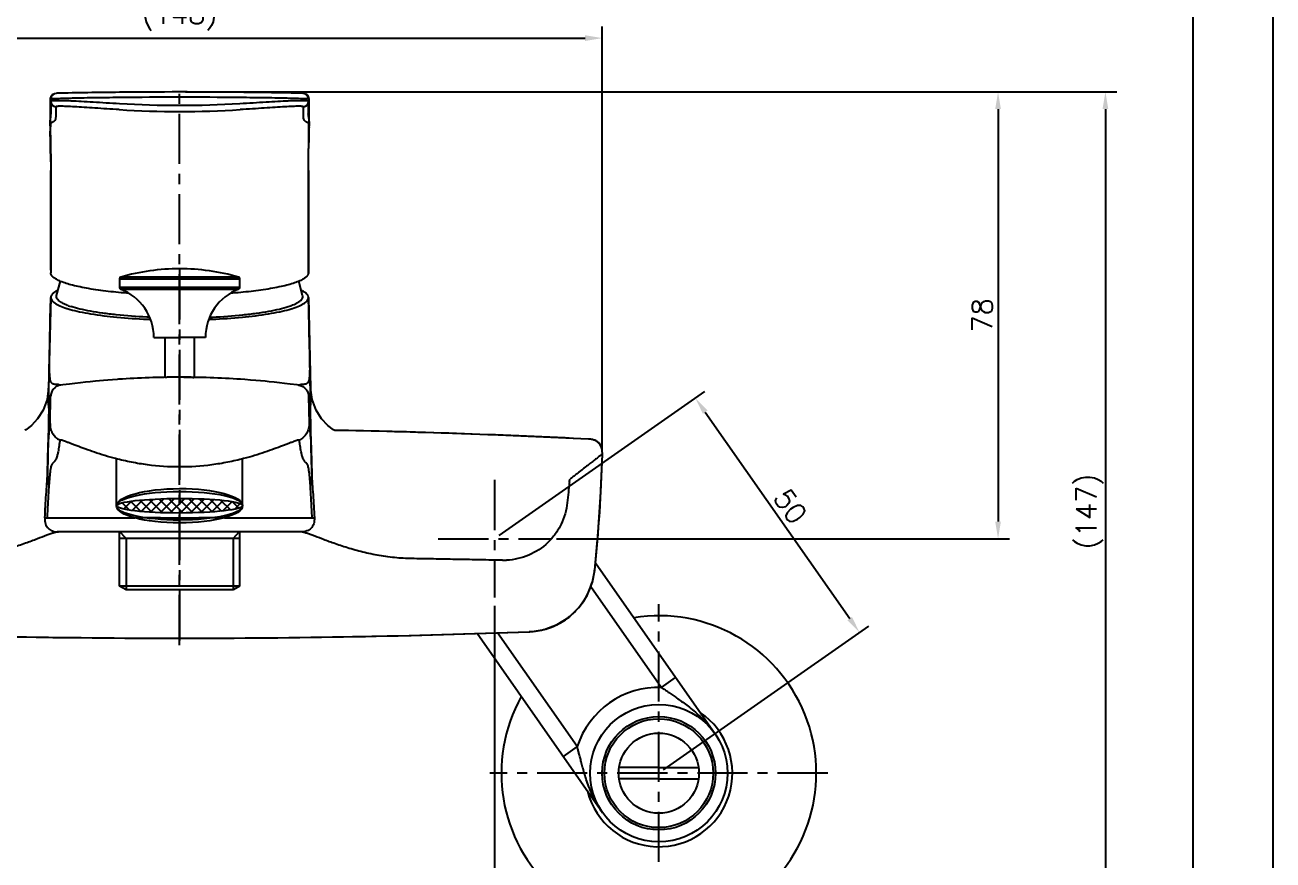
# Model space of a CAD drawing. Extents: x 6471 to 7065, y -5206 to -4786.
# Drawn here: x 6846.8 to 7064.8, y -5120.3 to -4974.5 of the extents above; entities that cross this region are included whole.
import ezdxf

# ---------------------------------------------------------------- set-up
doc = ezdxf.new("R2010")
doc.units = 0
doc.header["$LTSCALE"] = 7
doc.header["$MEASUREMENT"] = 0
doc.linetypes.add('CENTER', pattern=[2, 1.25, -0.25, 0.25, -0.25])
doc.layers.get('0').update_dxf_attribs({"color": 2, "linetype": 'CONTINUOUS'})
for name, color, linetype in [('08_ALL_FEATURES', 7, 'CONTINUOUS'), ('CL', 1, 'CENTER'), ('D', 2, 'CONTINUOUS'), ('DIM', 2, 'CONTINUOUS'), ('DWG', 7, 'CONTINUOUS'), ('Make2D 표시선', 7, 'CONTINUOUS'), ('TXT', 4, 'CONTINUOUS')]:
    doc.layers.add(name, color=color, linetype=linetype)
doc.styles.add('GHS', font='ROMANS.shx', dxfattribs={"bigfont": 'GHS.shx'})

msp = doc.modelspace()

# ---------------------------------------------------------------- hatches: boundary and pattern name
at = {"layer": 'D'}
h = msp.add_hatch(dxfattribs=at)
h.set_pattern_fill('ANSI37', color=256, scale=10)
h.set_pattern_definition([(45, (-381.6276, -3117.6172), (-0.88388348, 0.88388348), []), (135, (-381.6276, -3117.6172), (-0.88388348, -0.88388348), [])])
edge = h.paths.add_edge_path()
edge.add_ellipse((6873.83, -5058.47), major_axis=(-11, -0.02), ratio=0.115913, start_angle=89.9973, end_angle=179.7678)
edge.add_ellipse((6873.83, -5058.48), major_axis=(-11, -0.02), ratio=0.227272, start_angle=180.2475, end_angle=180.7421)
edge.add_ellipse((6873.83, -5058.48), major_axis=(-11, -0.02), ratio=0.272727, start_angle=180.2089, end_angle=182.7051, ccw=False)
edge.add_ellipse((6873.83, -5058.47), major_axis=(-11, -0.02), ratio=0.115913, start_angle=180.7373, end_angle=269.981)
edge.add_line((6873.83, -5057.19), (6873.83, -5059.74))
edge = h.paths.add_edge_path()
edge.add_ellipse((6873.83, -5058.47), major_axis=(-11, -0.02), ratio=0.115913, start_angle=269.981, end_angle=356.9348)
edge.add_ellipse((6873.83, -5058.48), major_axis=(-11, -0.02), ratio=0.227272, start_angle=358.0546, end_angle=359.7988)
edge.add_ellipse((6873.83, -5058.48), major_axis=(-11, -0.02), ratio=0.272727, start_angle=359.8326, end_angle=360.1689)
edge.add_ellipse((6873.83, -5058.48), major_axis=(-11, -0.02), ratio=0.227272, start_angle=0.2024, end_angle=0.9135)
edge.add_ellipse((6873.83, -5058.47), major_axis=(-11, -0.02), ratio=0.115913, start_angle=2.5393, end_angle=89.9973)
edge.add_line((6873.83, -5059.74), (6873.83, -5057.19))

# ---------------------------------------------------------------- linework, layer by layer
at = {"color": 2}
for p, q in [((6863.33, -5018.83), (6873.83, -5018.83)), ((6873.83, -5018.54), (6863.55, -5018.54)), ((6884.11, -5018.54), (6873.83, -5018.54)), ((6873.83, -5018.83), (6884.33, -5018.83)), ((6873.83, -5020.39), (6863.33, -5020.39)), ((6863.52, -5020.67), (6873.83, -5020.67)), ((6884.33, -5020.39), (6873.83, -5020.39)), ((6873.83, -5020.67), (6884.13, -5020.67))]:
    msp.add_line(p, q, dxfattribs=at)
at = {"linetype": 'Continuous'}
msp.add_lwpolyline([(6470.77, -5206.18), (7064.77, -5206.18), (7064.77, -4786.18), (6470.77, -4786.18)], close=True, dxfattribs=at)
at = {"layer": '08_ALL_FEATURES', "color": 7, "linetype": 'Continuous'}
msp.add_line((6947.65, -5049.45), (6947.66, -5049.45), dxfattribs=at)
msp.add_arc((6944.67, -5049.22), 2.98, 9.4781, 11.9498, dxfattribs=at)
msp.add_open_spline([(6947.65, -5049.45), (6947.66, -5049.21), (6947.64, -5048.97), (6947.6, -5048.73)], degree=3, dxfattribs=at)
at = {"layer": 'CL'}
for p, q in [((6873.83, -5082.8), (6873.83, -4985.23)), ((6957.51, -5134.68), (6957.51, -5075.68)), ((6987.01, -5105.18), (6928.01, -5105.18))]:
    msp.add_line(p, q, dxfattribs=at)
at = {"layer": 'CL', "linetype": 'CENTER'}
for p, q in [((6873.83, -5017.23), (6873.83, -5082.86)), ((6928.83, -5053.97), (6928.83, -5074.48)), ((6919, -5064.23), (6938.66, -5064.23))]:
    msp.add_line(p, q, dxfattribs=at)
at = {"layer": 'D'}
for p, q in [((6947.64, -5048.96), (6947.64, -4974.82)), ((6803, -4976.82), (6944.64, -4976.82)), ((6874.83, -4986.23), (7018.75, -4986.23)), ((6874.83, -4986.23), (7037.5, -4986.23)), ((7016.75, -4989.23), (7016.75, -5061.23)), ((7035.5, -4989.23), (7035.5, -5129.68)), ((6864.48, -5064.18), (6863.35, -5062.98)), ((6883.18, -5064.18), (6884.3, -5062.98)), ((6864.48, -5064.18), (6864.48, -5073.18)), ((6883.18, -5064.18), (6883.18, -5073.18)), ((6939.66, -5064.23), (7018.75, -5064.23)), ((6928.83, -5075.95), (6928.83, -5130.45))]:
    msp.add_line(p, q, dxfattribs=at)
msp.add_ellipse((6873.83, -5058.47), major_axis=(-11, -0.02), ratio=0.115913, dxfattribs=at)
for points in [[(6944.64, -4976.32), (6944.64, -4977.32), (6947.64, -4976.82)], [(7016.25, -4989.23), (7017.25, -4989.23), (7016.75, -4986.23)], [(7035, -4989.23), (7036, -4989.23), (7035.5, -4986.23)], [(7016.25, -5061.23), (7017.25, -5061.23), (7016.75, -5064.23)]]:
    msp.add_solid(points, dxfattribs=at)
at = {"layer": 'DIM'}
for p, q in [((6929.65, -5063.65), (6965.53, -5038.53)), ((6965.61, -5042.13), (6990.85, -5078.18)), ((6958.33, -5104.61), (6994.2, -5079.49))]:
    msp.add_line(p, q, dxfattribs=at)
for points in [[(6966.02, -5041.85), (6965.2, -5042.42), (6963.89, -5039.68)], [(6991.25, -5077.89), (6990.44, -5078.46), (6992.57, -5080.63)]]:
    msp.add_solid(points, dxfattribs=at)
at = {"layer": 'DWG'}
for p, q in [((6895.41, -4986.48), (6895.36, -4986.48)), ((6895.98, -4986.65), (6895.87, -4986.59)), ((6851.21, -4987.49), (6851.22, -4992.35)), ((6851.23, -4987.49), (6851.22, -4987.49)), ((6851.36, -4987.19), (6851.32, -4987.37)), ((6851.32, -4987.37), (6851.32, -4987.47)), ((6851.32, -4987.85), (6851.32, -4989.46)), ((6851.33, -4987.85), (6851.33, -4987.47)), ((6851.33, -4987.85), (6851.33, -4988.25)), ((6851.33, -4988.25), (6851.33, -4987.85)), ((6851.37, -4987.19), (6851.36, -4987.2)), ((6851.38, -4987.16), (6851.37, -4987.17)), ((6851.37, -4987.17), (6851.37, -4987.18)), ((6851.37, -4987.17), (6851.37, -4987.17)), ((6851.37, -4987.18), (6851.37, -4987.19)), ((6851.39, -4987.13), (6851.38, -4987.14)), ((6851.38, -4987.14), (6851.38, -4987.15)), ((6851.38, -4987.14), (6851.38, -4987.14)), ((6851.38, -4987.15), (6851.38, -4987.16)), ((6851.38, -4987.15), (6851.38, -4987.15)), ((6851.38, -4987.16), (6851.38, -4987.16)), ((6851.39, -4987.12), (6851.39, -4987.13)), ((6851.39, -4987.12), (6851.39, -4987.12)), ((6851.39, -4987.13), (6851.39, -4987.13)), ((6851.54, -4986.85), (6851.51, -4986.89)), ((6896.28, -4987.16), (6896.28, -4987.15)), ((6896.28, -4987.16), (6896.28, -4987.16)), ((6896.28, -4987.17), (6896.28, -4987.16)), ((6896.28, -4987.17), (6896.28, -4987.17)), ((6896.28, -4987.18), (6896.28, -4987.17)), ((6896.29, -4987.18), (6896.28, -4987.18)), ((6896.29, -4987.19), (6896.29, -4987.18)), ((6896.33, -4987.37), (6896.29, -4987.19)), ((6896.29, -4987.19), (6896.29, -4987.19)), ((6896.29, -4987.2), (6896.29, -4987.19)), ((6896.29, -4987.21), (6896.29, -4987.2)), ((6896.29, -4987.22), (6896.29, -4987.21)), ((6896.34, -4987.48), (6896.33, -4987.37)), ((6896.33, -4987.47), (6896.33, -4987.85)), ((6896.33, -4988.25), (6896.33, -4987.85)), ((6896.33, -4987.85), (6896.33, -4988.25)), ((6896.34, -4989.46), (6896.34, -4987.85)), ((6896.44, -4987.45), (6896.42, -4987.31)), ((6896.43, -4992.36), (6896.44, -4987.49)), ((6896.44, -4987.49), (6896.44, -4987.45)), ((6851.33, -4989.07), (6851.32, -4989.44)), ((6896.3, -4990.11), (6896.32, -4989.85)), ((6896.32, -4989.85), (6896.33, -4989.44)), ((6896.33, -4989.44), (6896.33, -4989.07)), ((6851.22, -4992.35), (6851.23, -4992.9)), ((6851.23, -4993.17), (6851.23, -4993.06)), ((6896.41, -4993.54), (6896.43, -4992.92)), ((6896.42, -4993.11), (6896.42, -4993.21)), ((6896.43, -4992.32), (6896.43, -4992.41)), ((6896.43, -4992.92), (6896.43, -4992.36)), ((6896.37, -4995.74), (6896.41, -4993.54)), ((6851.31, -4997.46), (6851.32, -4998.44)), ((6851.32, -4998.42), (6851.33, -4999.93)), ((6896.33, -5007.01), (6896.33, -4999.48)), ((6896.33, -4999.5), (6896.33, -4999.48)), ((6896.33, -4999.73), (6896.33, -4999.5)), ((6896.33, -4999.89), (6896.33, -4999.73)), ((6851.33, -4999.93), (6851.33, -5017.34)), ((6896.33, -5017.33), (6896.33, -5007.01)), ((6851.33, -5017.34), (6851.33, -5017.81)), ((6852.35, -5021.77), (6853.03, -5019.29)), ((6895.3, -5021.77), (6894.63, -5019.29)), ((6896.33, -5017.81), (6896.33, -5017.33)), ((6896.33, -5017.33), (6896.33, -5017.79)), ((6854.39, -5023.54), (6854.38, -5023.54)), ((6893.26, -5023.54), (6893.27, -5023.54)), ((6873.83, -5064.18), (6863.35, -5064.18)), ((6884.3, -5064.18), (6873.83, -5064.18)), ((6946.44, -5068.46), (6967.34, -5098.3)), ((6945.66, -5072.57), (6958, -5090.19)), ((6947.68, -5112.07), (6925.77, -5080.78)), ((6943.25, -5100.52), (6929.35, -5080.66)), ((6958, -5090.19), (6960.45, -5088.47)), ((6943.25, -5100.52), (6940.79, -5102.24)), ((6957.51, -5104.18), (6950.58, -5104.18)), ((6957.51, -5104.18), (6964.43, -5104.18)), ((6957.51, -5106.18), (6950.58, -5106.18)), ((6957.51, -5106.18), (6964.43, -5106.18))]:
    msp.add_line(p, q, dxfattribs=at)
at = {"layer": 'DWG', "linetype": 'Continuous'}
for p, q in [((6851.33, -5022.12), (6850.95, -5037.92)), ((6851.27, -5024.35), (6851.33, -5022.13)), ((6896.33, -5022.12), (6896.7, -5037.92)), ((6896.38, -5024.44), (6896.33, -5022.13)), ((6858.23, -5036.82), (6857.41, -5036.9)), ((6859.11, -5036.73), (6858.23, -5036.82)), ((6859.82, -5036.67), (6859.11, -5036.73)), ((6860.55, -5036.6), (6859.82, -5036.67)), ((6861.31, -5036.54), (6860.55, -5036.6)), ((6862.1, -5036.48), (6861.31, -5036.54)), ((6885.22, -5036.45), (6884.48, -5036.4)), ((6886.2, -5036.53), (6885.22, -5036.45)), ((6887.11, -5036.6), (6886.2, -5036.53)), ((6887.96, -5036.68), (6887.11, -5036.6)), ((6888.75, -5036.75), (6887.96, -5036.68)), ((6889.47, -5036.82), (6888.75, -5036.75)), ((6890.33, -5036.91), (6889.47, -5036.82)), ((6850.95, -5037.91), (6850.95, -5037.92)), ((6853.06, -5037.41), (6852.93, -5037.43)), ((6852.93, -5037.43), (6852.93, -5037.43)), ((6852.97, -5037.43), (6852.93, -5037.43)), ((6853.04, -5037.42), (6853.02, -5037.42)), ((6853.06, -5037.41), (6853.04, -5037.42)), ((6853.41, -5037.37), (6853.06, -5037.41)), ((6854.62, -5037.22), (6853.41, -5037.37)), ((6855.53, -5037.11), (6854.62, -5037.22)), ((6856.49, -5037), (6855.53, -5037.11)), ((6857.41, -5036.9), (6856.49, -5037)), ((6891.25, -5037.01), (6890.33, -5036.91)), ((6892.15, -5037.12), (6891.25, -5037.01)), ((6893.16, -5037.24), (6892.15, -5037.12)), ((6894.36, -5037.38), (6893.16, -5037.24)), ((6894.6, -5037.41), (6894.36, -5037.38)), ((6894.59, -5037.41), (6894.72, -5037.43)), ((6894.73, -5037.43), (6894.69, -5037.43)), ((6894.72, -5037.43), (6894.73, -5037.44)), ((6896.66, -5038), (6896.66, -5037.92)), ((6896.7, -5037.92), (6896.7, -5037.91)), ((6851.2, -5044.09), (6851.3, -5039.35)), ((6896.35, -5039.35), (6896.46, -5044.09)), ((6913.47, -5045.59), (6900.84, -5045.3)), ((6901.86, -5045.33), (6900.88, -5045.31)), ((6945.23, -5046.83), (6945.23, -5046.83)), ((6850.81, -5049.8), (6850.75, -5052.84)), ((6896.91, -5052.84), (6896.84, -5049.8)), ((6862.83, -5058.49), (6862.83, -5050.27)), ((6884.82, -5058.35), (6884.82, -5050.27)), ((6894.97, -5063.04), (6852.69, -5063.04)), ((6946.3, -5069.75), (6946.31, -5069.75)), ((6934.87, -5080.47), (6934.87, -5080.49)), ((6935.41, -5080.43), (6935.41, -5080.46))]:
    msp.add_line(p, q, dxfattribs=at)
at = {"layer": 'DWG'}
for points in [[(6851.79, -4986.59), (6851.67, -4986.65), (6851.57, -4986.73), (6851.47, -4986.82), (6851.39, -4986.93), (6851.32, -4987.05), (6851.27, -4987.18), (6851.23, -4987.31)], [(6896.42, -4987.31), (6896.39, -4987.18), (6896.34, -4987.05), (6896.27, -4986.93), (6896.18, -4986.82), (6896.09, -4986.73), (6895.98, -4986.65)], [(6851.23, -4987.31), (6851.22, -4987.45), (6851.22, -4987.47)], [(6851.36, -4987.2), (6851.36, -4987.2), (6851.36, -4987.21), (6851.36, -4987.21), (6851.36, -4987.22), (6851.36, -4987.22), (6851.36, -4987.23), (6851.36, -4987.23), (6851.35, -4987.24), (6851.35, -4987.24), (6851.35, -4987.25), (6851.35, -4987.25), (6851.35, -4987.26), (6851.35, -4987.27), (6851.35, -4987.27), (6851.34, -4987.28), (6851.34, -4987.29), (6851.34, -4987.29), (6851.34, -4987.3), (6851.34, -4987.31), (6851.34, -4987.32), (6851.34, -4987.32), (6851.34, -4987.33), (6851.33, -4987.34), (6851.33, -4987.35), (6851.33, -4987.36), (6851.33, -4987.36), (6851.33, -4987.37), (6851.33, -4987.38), (6851.33, -4987.39), (6851.33, -4987.4), (6851.33, -4987.41), (6851.33, -4987.42), (6851.33, -4987.43), (6851.33, -4987.44), (6851.33, -4987.45), (6851.33, -4987.46), (6851.33, -4987.47)], [(6851.51, -4986.89), (6851.42, -4987.03), (6851.36, -4987.19)], [(6896.29, -4987.19), (6896.23, -4987.03), (6896.14, -4986.89), (6896.14, -4986.88)], [(6896.33, -4987.47), (6896.33, -4987.46), (6896.33, -4987.45), (6896.33, -4987.44), (6896.33, -4987.43), (6896.33, -4987.42), (6896.33, -4987.42), (6896.33, -4987.41), (6896.33, -4987.4), (6896.32, -4987.39), (6896.32, -4987.38), (6896.32, -4987.37), (6896.32, -4987.37), (6896.32, -4987.36), (6896.32, -4987.35), (6896.32, -4987.34), (6896.32, -4987.34), (6896.32, -4987.33), (6896.32, -4987.32), (6896.32, -4987.32), (6896.31, -4987.31), (6896.31, -4987.3), (6896.31, -4987.3), (6896.31, -4987.29), (6896.31, -4987.28), (6896.31, -4987.28), (6896.31, -4987.27), (6896.31, -4987.27), (6896.31, -4987.26), (6896.3, -4987.26), (6896.3, -4987.25), (6896.3, -4987.25), (6896.3, -4987.24), (6896.3, -4987.24), (6896.3, -4987.23), (6896.3, -4987.23), (6896.3, -4987.23), (6896.29, -4987.22)], [(6851.32, -4989.44), (6851.33, -4989.84), (6851.35, -4990.11)], [(6851.23, -4992.9), (6851.24, -4993.52), (6851.27, -4994.91)], [(6851.27, -4994.91), (6851.29, -4995.7), (6851.3, -4996.55), (6851.31, -4997.46)], [(6896.33, -4999.48), (6896.33, -4998.45), (6896.34, -4997.49), (6896.35, -4996.58), (6896.37, -4995.74)]]:
    msp.add_lwpolyline(points, dxfattribs=at)
at = {"layer": 'DWG', "linetype": 'Continuous'}
for points in [[(6863.17, -5036.4), (6862.91, -5036.42), (6862.1, -5036.48)], [(6850.95, -5037.91), (6850.68, -5039.92), (6849.99, -5041.79), (6849.03, -5043.33), (6847.96, -5044.47), (6846.96, -5045.22), (6846.82, -5045.3)], [(6894.64, -5037.42), (6894.62, -5037.42), (6894.61, -5037.42), (6894.6, -5037.41)], [(6900.84, -5045.3), (6900.69, -5045.22), (6899.69, -5044.47), (6898.63, -5043.33), (6897.66, -5041.79), (6896.97, -5039.92), (6896.7, -5037.91)], [(6945.23, -5046.83), (6929.46, -5046.13), (6913.47, -5045.59)], [(6947.66, -5049.45), (6947.62, -5048.8), (6947.42, -5048.09), (6947.07, -5047.55), (6946.56, -5047.16), (6945.86, -5046.91), (6945.23, -5046.83)], [(6946.31, -5069.75), (6946.93, -5063.09), (6947.4, -5056.1), (6947.66, -5049.45)], [(6935.41, -5080.46), (6937.5, -5080.1), (6939.78, -5079.23), (6941.84, -5077.91), (6943.6, -5076.2), (6944.97, -5074.15), (6945.9, -5071.85), (6946.31, -5069.75)], [(6934.87, -5080.49), (6934.97, -5080.48), (6935.41, -5080.46)], [(6812.78, -5080.49), (6831.08, -5081.07), (6851.68, -5081.48), (6873.83, -5081.63)], [(6873.83, -5081.63), (6893.71, -5081.51), (6914.29, -5081.13), (6934.87, -5080.49)]]:
    msp.add_lwpolyline(points, dxfattribs=at)
at = {"layer": 'DWG'}
for radius in [12, 9.9, 9.5, 7]:
    msp.add_circle((6957.51, -5105.18), radius, dxfattribs=at)
for centre, radius, start, end in [((6852.33, -4987.47), 1, 91.236, 179.998), ((6873.83, -5986.23), 1000, 90.6022, 91.23318), ((6873.83, -5986.23), 1000, 89.39777, 90.6022), ((6873.83, -5986.23), 1000, 88.76679, 89.39776), ((6895.33, -4987.47), 1, 0.002, 88.764), ((6852.33, -4987.85), 0.999, 180.0339, 262.7404), ((6840.48, -4988.86), 10.84, 358.9283, 0.0459), ((6873.83, -5986.21), 999.06, 89.39781, 90.60216), ((6873.83, -4819.35), 169.21, 266.4423, 273.5576), ((6895.33, -4987.85), 0.999, 277.2594, 359.9661), ((6906.97, -4988.87), 10.65, 179.9429, 181.0912), ((6848.11, -4990.21), 3.24, 359.9824, 1.884), ((6873.83, -4819.62), 170.02, 266.4384, 273.5616), ((6899.54, -4990.21), 3.24, 178.1957, 180.016), ((6899.5, -4990.21), 3.2, 180.0234, 180.964), ((6887.39, -4992.1), 36.17, 180.0865, 180.3126), ((6893.63, -4992.07), 42.4, 180.3106, 180.4378), ((6913.12, -4991.89), 61.9, 180.4654, 180.8766), ((6942.68, -4991.45), 91.46, 180.8705, 181.0094), ((6861.88, -4992.65), 10.64, 178.1841, 178.6481), ((6802.47, -4991.4), 93.97, 358.9566, 359.1082), ((6859.63, -4992.1), 36.8, 359.6529, 359.9121), ((6839, -4991.94), 57.43, 359.0798, 359.5358), ((6613.51, -5000.17), 237.82, 0.4233, 1.2117), ((6857.08, -5015.93), 8.07, 246.1853, 246.5256), ((6859.06, -5010.77), 13.6, 249.9089, 252.0242), ((6888.59, -5010.77), 13.6, 287.9758, 290.0911), ((6957.51, -5105.18), 27.5, 150.8723, 99.1281), ((6957.51, -5105.18), 15, 88.1301, 161.8699), ((6957.51, -5105.18), 12.84, 194.2069, 55.7931)]:
    msp.add_arc(centre, radius, start, end, dxfattribs=at)
at = {"layer": 'DWG', "linetype": 'Continuous'}
for centre, radius, start, end in [((6859.29, -5007.6), 17.21, 252.4764, 252.9579), ((6859.56, -5006.74), 18.11, 252.9566, 253.2798), ((6859.98, -5005.32), 19.6, 253.2849, 254.3494), ((6887.55, -5004.88), 20.05, 285.6626, 286.7027), ((6888.1, -5006.74), 18.12, 286.7198, 287.0434), ((6888.36, -5007.6), 17.21, 287.0421, 287.5236), ((6873.85, -5193.29), 157.25, 90.0101, 93.8949), ((6873.8, -5193.29), 157.25, 86.1051, 89.9899), ((6531.59, -5038.86), 319.36, 359.63, 0.1684), ((7284.26, -5038.74), 387.56, 179.879, 180.3227), ((6873.8, -6479.14), 1434.08, 87.14471, 88.87862), ((6945.25, -5049.73), 2.88, 71.2768, 76.5701), ((6694.43, -5042.85), 253.31, 353.9032, 358.5059), ((6930.33, -5055.8), 12.2, 269.4842, 272.7546), ((6934.23, -5068.46), 12.14, 342.9346, 353.8957), ((6934.29, -5068.47), 12.08, 339.4534, 342.9137), ((6873.86, -3442.57), 1639.03, 267.8644, 269.99889), ((6873.79, -3442.56), 1639.05, 270.00113, 272.13559), ((6934.43, -5068.53), 11.94, 272.1306, 285.9999), ((6934.43, -5068.55), 11.92, 286.0161, 286.2425)]:
    msp.add_arc(centre, radius, start, end, dxfattribs=at)
at = {"layer": 'DWG'}
for ratio in [0.272727, 0.227272]:
    msp.add_ellipse((6873.83, -5058.48), major_axis=(-11, -0.02), ratio=ratio, dxfattribs=at)
for points, knots in [([(6851.32, -4987.49), (6851.29, -4987.49), (6851.26, -4987.49), (6851.23, -4987.49), (6851.23, -4987.49)], [0, 0, 0, 0, 0.793241, 1, 1, 1, 1]), ([(6852.2, -4988.84), (6852.2, -4988.96), (6852.2, -4989.19), (6852.2, -4989.54), (6852.2, -4989.88), (6852.2, -4990.23), (6852.19, -4990.6), (6852.16, -4990.94), (6852.01, -4991.23), (6851.85, -4991.38), (6851.71, -4991.47), (6851.64, -4991.51), (6851.58, -4991.54), (6851.53, -4991.57), (6851.48, -4991.59), (6851.42, -4991.58), (6851.34, -4991.63), (6851.3, -4991.75), (6851.28, -4991.84), (6851.27, -4991.9)], [0, 0, 0, 0, 0.099797, 0.199841, 0.299809, 0.399148, 0.500553, 0.616731, 0.690292, 0.780794, 0.805183, 0.829528, 0.852719, 0.86335, 0.87394, 0.896403, 0.918908, 0.950764, 1, 1, 1, 1]), ([(6863.33, -4987.2), (6862.55, -4987.21), (6861.01, -4987.23), (6858.79, -4987.26), (6857.03, -4987.29), (6855.73, -4987.32), (6854.86, -4987.34), (6854.08, -4987.36), (6853.38, -4987.38), (6852.78, -4987.4), (6852.34, -4987.41), (6852.04, -4987.42), (6851.85, -4987.43), (6851.7, -4987.44), (6851.57, -4987.45), (6851.47, -4987.45), (6851.4, -4987.46), (6851.36, -4987.46), (6851.34, -4987.46), (6851.34, -4987.47), (6851.33, -4987.47), (6851.33, -4987.47)], [0, 0, 0, 0, 0.195267, 0.382991, 0.555942, 0.634759, 0.707438, 0.773288, 0.831674, 0.882046, 0.923923, 0.941551, 0.956911, 0.969973, 0.980708, 0.989087, 0.995094, 0.997205, 0.998722, 0.999647, 1, 1, 1, 1]), ([(6851.33, -4987.85), (6851.33, -4987.82), (6851.39, -4987.79), (6851.47, -4987.76), (6851.62, -4987.73), (6851.88, -4987.71), (6852.28, -4987.7), (6852.78, -4987.7), (6853.65, -4987.71), (6854.95, -4987.76), (6856.75, -4987.85), (6858.79, -4987.97), (6861.02, -4988.1), (6862.55, -4988.18), (6863.33, -4988.23)], [0, 0, 0, 0, 0.006855, 0.013196, 0.021763, 0.045729, 0.078767, 0.120622, 0.170913, 0.294811, 0.445761, 0.61806, 0.805174, 1, 1, 1, 1]), ([(6863.26, -4989.31), (6862.55, -4989.27), (6861.14, -4989.18), (6859.09, -4989.05), (6857.21, -4988.92), (6855.56, -4988.82), (6854.35, -4988.76), (6853.55, -4988.73), (6853.08, -4988.72), (6852.71, -4988.73), (6852.47, -4988.74), (6852.33, -4988.77), (6852.26, -4988.79), (6852.2, -4988.82), (6852.2, -4988.84)], [0, 0, 0, 0, 0.194373, 0.38116, 0.553356, 0.704458, 0.828703, 0.879195, 0.92124, 0.954439, 0.978494, 0.987053, 0.993347, 1, 1, 1, 1]), ([(6896.33, -4987.47), (6896.33, -4987.47), (6896.32, -4987.47), (6896.31, -4987.46), (6896.29, -4987.46), (6896.25, -4987.46), (6896.19, -4987.45), (6896.09, -4987.45), (6895.96, -4987.44), (6895.8, -4987.43), (6895.62, -4987.42), (6895.32, -4987.41), (6894.88, -4987.4), (6894.28, -4987.38), (6893.58, -4987.36), (6892.79, -4987.34), (6891.92, -4987.32), (6890.62, -4987.29), (6888.86, -4987.26), (6886.64, -4987.23), (6885.11, -4987.21), (6884.33, -4987.2)], [0, 0, 0, 0, 0.000353, 0.001278, 0.002795, 0.004906, 0.010913, 0.019292, 0.030027, 0.043089, 0.058449, 0.076077, 0.117954, 0.168326, 0.226712, 0.292562, 0.365241, 0.444058, 0.617009, 0.804733, 1, 1, 1, 1]), ([(6884.33, -4988.23), (6885.11, -4988.18), (6886.64, -4988.1), (6888.86, -4987.97), (6890.91, -4987.85), (6892.7, -4987.76), (6894, -4987.71), (6894.87, -4987.7), (6895.37, -4987.7), (6895.77, -4987.71), (6896.03, -4987.73), (6896.19, -4987.76), (6896.27, -4987.79), (6896.33, -4987.82), (6896.33, -4987.85)], [0, 0, 0, 0, 0.194826, 0.38194, 0.554239, 0.705189, 0.829087, 0.879378, 0.921233, 0.95427, 0.978237, 0.986804, 0.993144, 1, 1, 1, 1]), ([(6895.45, -4988.84), (6895.45, -4988.82), (6895.4, -4988.79), (6895.33, -4988.77), (6895.18, -4988.74), (6894.94, -4988.73), (6894.57, -4988.72), (6894.11, -4988.73), (6893.3, -4988.76), (6892.1, -4988.82), (6890.44, -4988.92), (6888.56, -4989.05), (6886.52, -4989.18), (6885.11, -4989.27), (6884.39, -4989.31)], [0, 0, 0, 0, 0.006656, 0.012947, 0.021505, 0.045559, 0.078759, 0.120804, 0.171296, 0.295541, 0.446643, 0.618838, 0.805626, 1, 1, 1, 1]), ([(6896.38, -4991.9), (6896.37, -4991.84), (6896.36, -4991.75), (6896.32, -4991.63), (6896.23, -4991.58), (6896.17, -4991.59), (6896.12, -4991.57), (6896.08, -4991.54), (6896.02, -4991.51), (6895.94, -4991.47), (6895.81, -4991.38), (6895.65, -4991.23), (6895.49, -4990.94), (6895.47, -4990.6), (6895.46, -4990.23), (6895.45, -4989.88), (6895.46, -4989.54), (6895.46, -4989.19), (6895.45, -4988.96), (6895.45, -4988.84)], [0, 0, 0, 0, 0.049285, 0.081163, 0.103676, 0.12615, 0.136745, 0.147381, 0.170594, 0.194938, 0.219338, 0.30984, 0.383377, 0.49953, 0.60092, 0.70024, 0.800192, 0.900219, 1, 1, 1, 1]), ([(6896.44, -4987.49), (6896.44, -4987.49), (6896.42, -4987.49), (6896.4, -4987.49), (6896.37, -4987.49), (6896.35, -4987.49), (6896.34, -4987.49)], [0, 0, 0, 0, 0.097592, 0.364964, 0.696364, 1, 1, 1, 1]), ([(6851.22, -4992.15), (6851.22, -4991.96), (6851.22, -4991.65), (6851.24, -4991.26), (6851.27, -4991), (6851.31, -4990.77), (6851.35, -4990.51), (6851.36, -4990.31), (6851.36, -4990.21)], [0, 0, 0, 0, 0.28928, 0.485807, 0.601061, 0.685573, 0.854639, 1, 1, 1, 1]), ([(6851.32, -4989.46), (6851.32, -4989.43), (6851.32, -4989.3), (6851.33, -4989.17), (6851.33, -4989.07)], [0, 0, 0, 0, 0.253577, 1, 1, 1, 1]), ([(6896.3, -4990.27), (6896.3, -4990.36), (6896.31, -4990.56), (6896.35, -4990.8), (6896.39, -4991.03), (6896.42, -4991.28), (6896.43, -4991.66), (6896.43, -4991.97), (6896.43, -4992.15)], [0, 0, 0, 0, 0.146566, 0.313657, 0.396209, 0.516935, 0.715435, 1, 1, 1, 1]), ([(6896.33, -4989.07), (6896.33, -4989.17), (6896.33, -4989.3), (6896.34, -4989.43), (6896.34, -4989.46)], [0, 0, 0, 0, 0.746403, 1, 1, 1, 1]), ([(6851.24, -4992.4), (6851.23, -4992.79), (6851.25, -4993.7), (6851.27, -4994.61), (6851.28, -4995.14)], [0, 0, 0, 0, 0.421686, 1, 1, 1, 1]), ([(6851.28, -4995.14), (6851.27, -4994.96), (6851.26, -4994.3), (6851.24, -4993.65), (6851.23, -4993.17)], [0, 0, 0, 0, 0.275502, 1, 1, 1, 1]), ([(6851.27, -4991.9), (6851.27, -4991.93), (6851.26, -4992.07), (6851.25, -4992.21), (6851.25, -4992.31)], [0, 0, 0, 0, 0.211114, 1, 1, 1, 1]), ([(6896.39, -4992.04), (6896.39, -4992.03), (6896.39, -4991.98), (6896.38, -4991.93), (6896.38, -4991.9)], [0, 0, 0, 0, 0.26736, 1, 1, 1, 1]), ([(6896.38, -4995.05), (6896.39, -4994.54), (6896.41, -4993.66), (6896.42, -4992.78), (6896.41, -4992.4)], [0, 0, 0, 0, 0.577114, 1, 1, 1, 1]), ([(6896.42, -4993.21), (6896.42, -4993.35), (6896.4, -4993.96), (6896.39, -4994.58), (6896.38, -4995.05)], [0, 0, 0, 0, 0.225005, 1, 1, 1, 1]), ([(6896.41, -4992.4), (6896.41, -4992.37), (6896.41, -4992.25), (6896.4, -4992.13), (6896.39, -4992.04)], [0, 0, 0, 0, 0.276894, 1, 1, 1, 1]), ([(6896.33, -4999.48), (6896.33, -4999.08), (6896.33, -4997.6), (6896.36, -4996.13), (6896.38, -4995.05)], [0, 0, 0, 0, 0.270586, 1, 1, 1, 1]), ([(6851.33, -5017.34), (6851.33, -5014.44), (6851.33, -5010.09), (6851.33, -5004.28), (6851.33, -5001.38), (6851.33, -4999.93)], [0, 0, 0, 0, 0.499913, 0.749893, 1, 1, 1, 1]), ([(6851.33, -4999.93), (6851.33, -5001.38), (6851.33, -5004.28), (6851.33, -5010.09), (6851.33, -5014.44), (6851.33, -5017.34)], [0, 0, 0, 0, 0.249989, 0.499959, 1, 1, 1, 1]), ([(6896.33, -4999.94), (6896.32, -5001.39), (6896.33, -5004.29), (6896.33, -5010.09), (6896.33, -5014.43), (6896.33, -5017.33)], [0, 0, 0, 0, 0.250111, 0.50009, 1, 1, 1, 1]), ([(6896.33, -5017.33), (6896.33, -5014.43), (6896.33, -5010.08), (6896.33, -5004.29), (6896.33, -5001.39), (6896.33, -4999.94)], [0, 0, 0, 0, 0.500038, 0.750006, 1, 1, 1, 1]), ([(6864.98, -5021.39), (6863.77, -5021.3), (6861.41, -5021.08), (6858.57, -5020.69), (6856.5, -5020.3), (6855.19, -5020), (6854.05, -5019.68), (6853.1, -5019.34), (6852.34, -5018.98), (6851.79, -5018.62), (6851.43, -5018.24), (6851.33, -5017.94), (6851.33, -5017.81)], [0.6892582, 0.6892582, 0.6892582, 0.6892582, 0.7673891, 0.8409751, 0.8732845, 0.9022305, 0.927562, 0.9491066, 0.9668258, 0.9808147, 0.991501, 1, 1, 1, 1]), ([(6896.33, -5017.81), (6896.33, -5017.94), (6896.23, -5018.24), (6895.86, -5018.62), (6895.31, -5018.98), (6894.56, -5019.34), (6893.61, -5019.68), (6892.47, -5020), (6891.15, -5020.3), (6889.09, -5020.69), (6886.24, -5021.08), (6883.89, -5021.3), (6882.67, -5021.39)], [0, 0, 0, 0, 0.0084971, 0.0191799, 0.033161, 0.050869, 0.0724076, 0.097746, 0.1267069, 0.1590259, 0.2326062, 0.3107346, 0.3107346, 0.3107346, 0.3107346]), ([(6853.05, -5022.9), (6852.92, -5022.82), (6852.7, -5022.65), (6852.44, -5022.37), (6852.31, -5022.07), (6852.33, -5021.86), (6852.35, -5021.77)], [0, 0, 0, 0, 0.321947, 0.582279, 0.798216, 1, 1, 1, 1]), ([(6853.82, -5023.31), (6853.75, -5023.28), (6853.48, -5023.16), (6853.23, -5023.02), (6853.05, -5022.9)], [0, 0, 0, 0, 0.275027, 1, 1, 1, 1]), ([(6854.38, -5023.54), (6854.34, -5023.52), (6854.16, -5023.45), (6853.99, -5023.38), (6853.86, -5023.33)], [0, 0, 0, 0, 0.26088, 1, 1, 1, 1]), ([(6868.6, -5025.57), (6868.43, -5025.56), (6866.49, -5025.47), (6863.74, -5025.27), (6860.47, -5024.88), (6858.34, -5024.55), (6856.5, -5024.17), (6855.37, -5023.87), (6854.87, -5023.7)], [0.2732208, 0.2732208, 0.2732208, 0.2732208, 0.2999931, 0.5789451, 0.7043916, 0.8175595, 0.9165938, 1, 1, 1, 1]), ([(6879.05, -5025.57), (6879.22, -5025.56), (6881.17, -5025.47), (6883.91, -5025.27), (6887.19, -5024.88), (6889.31, -5024.55), (6891.16, -5024.17), (6892.28, -5023.87), (6892.79, -5023.7)], [0.2732351, 0.2732351, 0.2732351, 0.2732351, 0.2999931, 0.5789451, 0.7043916, 0.8175595, 0.9165938, 1, 1, 1, 1]), ([(6893.27, -5023.54), (6893.32, -5023.52), (6893.49, -5023.45), (6893.66, -5023.38), (6893.83, -5023.31)], [0, 0, 0, 0, 0.26088, 1, 1, 1, 1]), ([(6893.83, -5023.31), (6893.91, -5023.28), (6894.17, -5023.16), (6894.43, -5023.02), (6894.61, -5022.9)], [0, 0, 0, 0, 0.275027, 1, 1, 1, 1]), ([(6894.61, -5022.9), (6894.73, -5022.82), (6894.96, -5022.65), (6895.21, -5022.37), (6895.34, -5022.07), (6895.33, -5021.86), (6895.3, -5021.77)], [0, 0, 0, 0, 0.321947, 0.582279, 0.798216, 1, 1, 1, 1])]:
    msp.add_open_spline(points, degree=3, knots=knots, dxfattribs=at)
for points in [[(6851.33, -4988.86), (6851.33, -4988.65), (6851.33, -4988.45), (6851.33, -4988.25)], [(6896.33, -4988.25), (6896.33, -4988.45), (6896.32, -4988.65), (6896.32, -4988.86)]]:
    msp.add_open_spline(points, degree=3, dxfattribs=at)
at = {"layer": 'DWG', "linetype": 'Continuous'}
for points, knots in [([(6852.6, -5020.83), (6852.51, -5020.88), (6852.22, -5021.03), (6851.8, -5021.31), (6851.44, -5021.69), (6851.33, -5021.98), (6851.33, -5022.12)], [0.91943146, 0.91943146, 0.91943146, 0.91943146, 0.93329944, 0.96140992, 0.98291899, 1, 1, 1, 1]), ([(6896.33, -5022.12), (6896.32, -5021.98), (6896.22, -5021.69), (6895.85, -5021.31), (6895.44, -5021.03), (6895.15, -5020.88), (6895.05, -5020.83)], [0, 0, 0, 0, 0.01708101, 0.03859009, 0.06670059, 0.08056898, 0.08056898, 0.08056898, 0.08056898]), ([(6852.48, -5037.29), (6852.39, -5037.29), (6852.18, -5037.3), (6851.92, -5037.28), (6851.72, -5037.21), (6851.58, -5037.14), (6851.47, -5037.04), (6851.37, -5036.9), (6851.29, -5036.71), (6851.21, -5036.38), (6851.15, -5035.83), (6851.12, -5035.02), (6851.11, -5034.01), (6851.12, -5032.84), (6851.13, -5031.52), (6851.16, -5030.08), (6851.2, -5028.01), (6851.25, -5025.36), (6851.3, -5023.21), (6851.33, -5022.13)], [0, 0, 0, 0, 0.018055, 0.038632, 0.048206, 0.057519, 0.066968, 0.077302, 0.08939, 0.103932, 0.141939, 0.192711, 0.255669, 0.329411, 0.412292, 0.502551, 0.598337, 0.798912, 1, 1, 1, 1]), ([(6851.33, -5022.13), (6851.33, -5022.53), (6851.83, -5023), (6852.44, -5023.36), (6853.13, -5023.69), (6853.7, -5023.89), (6854.11, -5024.01)], [0, 0, 0, 0, 0.345744, 0.477881, 0.630768, 1, 1, 1, 1]), ([(6893.55, -5024.01), (6893.95, -5023.89), (6894.52, -5023.69), (6895.21, -5023.36), (6895.82, -5023), (6896.33, -5022.53), (6896.33, -5022.13)], [0, 0, 0, 0, 0.369232, 0.522119, 0.654256, 1, 1, 1, 1]), ([(6896.33, -5022.13), (6896.35, -5023.19), (6896.4, -5025.31), (6896.46, -5027.93), (6896.49, -5029.97), (6896.52, -5031.4), (6896.54, -5032.71), (6896.54, -5033.89), (6896.54, -5034.9), (6896.51, -5035.72), (6896.46, -5036.29), (6896.38, -5036.64), (6896.31, -5036.84), (6896.23, -5036.99), (6896.08, -5037.14), (6895.84, -5037.25), (6895.54, -5037.3), (6895.33, -5037.29), (6895.23, -5037.29)], [0, 0, 0, 0, 0.198874, 0.397434, 0.492474, 0.582263, 0.665014, 0.739033, 0.802709, 0.854665, 0.894183, 0.909475, 0.922201, 0.932945, 0.942513, 0.961006, 0.980831, 1, 1, 1, 1]), ([(6851, -5037.96), (6851.02, -5036.23), (6851.11, -5031.69), (6851.21, -5027.16), (6851.27, -5024.35)], [0, 0, 0, 0, 0.381911, 1, 1, 1, 1]), ([(6854.69, -5024.19), (6855.24, -5024.34), (6856.43, -5024.63), (6859.15, -5025.13), (6863.1, -5025.61), (6866.6, -5025.85), (6868.56, -5025.93), (6868.75, -5025.94)], [0, 0, 0, 0, 0.0883991, 0.190646, 0.4308703, 0.7062884, 0.7366527, 0.7366527, 0.7366527, 0.7366527]), ([(6878.9, -5025.94), (6879.1, -5025.93), (6881.06, -5025.85), (6884.56, -5025.61), (6888.5, -5025.13), (6891.22, -5024.63), (6892.41, -5024.34), (6892.96, -5024.19)], [0.263361, 0.263361, 0.263361, 0.263361, 0.2937115, 0.5691296, 0.8093539, 0.9116008, 1, 1, 1, 1]), ([(6896.66, -5037.92), (6896.63, -5036.19), (6896.54, -5031.7), (6896.45, -5027.21), (6896.38, -5024.44)], [0, 0, 0, 0, 0.383663, 1, 1, 1, 1]), ([(6873.1, -5036.04), (6872.97, -5036.04), (6872.73, -5036.04), (6872.38, -5036.05), (6872.07, -5036.05), (6871.83, -5036.05), (6871.67, -5036.05), (6871.57, -5036.06), (6871.48, -5036.06), (6871.41, -5036.06), (6871.36, -5036.06), (6871.32, -5036.06), (6871.3, -5036.06), (6871.29, -5036.06), (6871.28, -5036.06), (6871.28, -5036.06), (6871.28, -5036.06)], [0, 0, 0, 0, 0.208868, 0.402038, 0.574728, 0.722494, 0.785801, 0.84153, 0.889296, 0.928791, 0.959798, 0.982106, 0.989933, 0.995524, 0.99888, 1, 1, 1, 1]), ([(6874.55, -5036.04), (6874.79, -5036.04), (6875.14, -5036.04), (6875.58, -5036.05), (6875.85, -5036.05), (6876.07, -5036.05), (6876.21, -5036.06), (6876.3, -5036.06), (6876.34, -5036.06), (6876.36, -5036.06), (6876.37, -5036.06), (6876.38, -5036.06)], [0, 0, 0, 0, 0.401645, 0.574277, 0.722057, 0.841156, 0.92852, 0.959584, 0.981956, 0.995447, 1, 1, 1, 1]), ([(6851.3, -5039.35), (6851.28, -5039.36), (6851.22, -5039.36), (6851.15, -5039.34), (6851.09, -5039.33), (6851.05, -5039.31), (6851.03, -5039.27), (6850.99, -5039.2), (6850.99, -5039.08), (6850.99, -5038.89), (6850.99, -5038.52), (6850.99, -5038.2), (6851, -5037.96)], [0, 0, 0, 0, 0.052348, 0.105223, 0.131982, 0.162228, 0.183787, 0.212104, 0.312099, 0.406102, 0.552728, 1, 1, 1, 1]), ([(6852.93, -5037.44), (6852.49, -5037.52), (6851.84, -5037.89), (6851.4, -5038.69), (6851.31, -5039.13), (6851.3, -5039.35)], [0, 0, 0, 0, 0.499129, 0.756152, 1, 1, 1, 1]), ([(6852.73, -5037.36), (6852.72, -5037.35), (6852.7, -5037.35), (6852.68, -5037.34), (6852.67, -5037.33), (6852.65, -5037.33), (6852.67, -5037.31), (6852.65, -5037.3), (6852.63, -5037.3), (6852.6, -5037.3), (6852.57, -5037.29), (6852.53, -5037.29), (6852.5, -5037.29), (6852.48, -5037.29)], [0, 0, 0, 0, 0.138258, 0.194978, 0.250871, 0.293863, 0.338485, 0.390351, 0.465405, 0.544329, 0.673477, 0.799862, 1, 1, 1, 1]), ([(6853.04, -5037.42), (6852.99, -5037.42), (6852.92, -5037.41), (6852.84, -5037.4), (6852.78, -5037.38), (6852.75, -5037.37), (6852.73, -5037.36)], [0, 0, 0, 0, 0.41715, 0.654301, 0.800134, 1, 1, 1, 1]), ([(6895.23, -5037.29), (6895.2, -5037.29), (6895.16, -5037.29), (6895.11, -5037.29), (6895.07, -5037.29), (6895.04, -5037.3), (6895.02, -5037.31), (6895, -5037.31), (6894.99, -5037.31), (6894.99, -5037.32), (6894.99, -5037.33), (6894.98, -5037.34), (6894.97, -5037.34), (6894.95, -5037.35), (6894.93, -5037.36), (6894.9, -5037.37), (6894.85, -5037.39), (6894.78, -5037.4), (6894.7, -5037.42), (6894.64, -5037.42), (6894.62, -5037.42)], [0, 0, 0, 0, 0.115254, 0.200947, 0.251636, 0.278627, 0.332545, 0.361028, 0.375302, 0.393559, 0.402465, 0.411926, 0.438875, 0.466101, 0.51355, 0.548099, 0.602104, 0.755324, 0.885543, 1, 1, 1, 1]), ([(6894.73, -5037.44), (6895.16, -5037.52), (6895.81, -5037.89), (6896.25, -5038.69), (6896.34, -5039.13), (6896.35, -5039.35)], [0, 0, 0, 0, 0.499136, 0.756155, 1, 1, 1, 1]), ([(6896.35, -5039.35), (6896.38, -5039.36), (6896.44, -5039.36), (6896.5, -5039.34), (6896.56, -5039.33), (6896.62, -5039.3), (6896.64, -5039.25), (6896.66, -5039.2), (6896.66, -5039.15), (6896.66, -5038.98), (6896.66, -5038.59), (6896.66, -5038.23), (6896.66, -5038)], [0, 0, 0, 0, 0.053552, 0.107641, 0.135011, 0.165922, 0.216924, 0.237202, 0.262482, 0.315521, 0.554605, 1, 1, 1, 1]), ([(6850.95, -5040.92), (6850.95, -5041.06), (6850.94, -5041.25), (6850.96, -5041.52), (6850.97, -5041.78), (6850.96, -5042.32), (6850.95, -5043.38), (6850.91, -5045.06), (6850.87, -5047.29), (6850.83, -5048.93), (6850.81, -5049.8)], [0, 0, 0, 0, 0.046068, 0.066852, 0.088137, 0.137262, 0.248098, 0.444653, 0.707642, 1, 1, 1, 1]), ([(6896.84, -5049.8), (6896.82, -5048.93), (6896.79, -5047.29), (6896.74, -5045.06), (6896.71, -5043.38), (6896.69, -5042.32), (6896.69, -5041.78), (6896.7, -5041.52), (6896.71, -5041.25), (6896.71, -5041.06), (6896.71, -5040.92)], [0, 0, 0, 0, 0.292358, 0.555347, 0.751902, 0.862738, 0.911863, 0.933148, 0.953932, 1, 1, 1, 1]), ([(6850.75, -5052.84), (6850.77, -5051.85), (6850.81, -5050.49), (6850.85, -5048.86), (6850.88, -5047.96), (6850.9, -5047.36), (6850.95, -5046.88), (6850.98, -5046.48), (6851.04, -5045.84), (6851.11, -5045.05), (6851.17, -5044.41), (6851.2, -5044.09)], [0, 0, 0, 0, 0.337843, 0.465298, 0.560207, 0.644321, 0.671618, 0.726318, 0.781057, 0.890538, 1, 1, 1, 1]), ([(6851.2, -5044.09), (6851.19, -5044.4), (6851.25, -5045), (6851.59, -5045.84), (6852.15, -5046.55), (6852.64, -5046.9), (6852.91, -5047.04)], [0, 0, 0, 0, 0.255137, 0.501489, 0.746831, 1, 1, 1, 1]), ([(6896.46, -5044.09), (6896.46, -5044.4), (6896.4, -5045), (6896.06, -5045.84), (6895.51, -5046.55), (6895.01, -5046.9), (6894.74, -5047.04)], [0, 0, 0, 0, 0.255136, 0.501487, 0.74683, 1, 1, 1, 1]), ([(6896.46, -5044.09), (6896.49, -5044.41), (6896.54, -5045.05), (6896.62, -5045.84), (6896.67, -5046.48), (6896.71, -5046.88), (6896.76, -5047.36), (6896.77, -5047.96), (6896.8, -5048.86), (6896.85, -5050.49), (6896.88, -5051.85), (6896.91, -5052.84)], [0, 0, 0, 0, 0.109462, 0.218943, 0.273682, 0.328382, 0.355679, 0.439793, 0.534702, 0.662157, 1, 1, 1, 1]), ([(6852.91, -5047.04), (6852.9, -5047.08), (6852.9, -5047.16), (6852.88, -5047.32), (6852.84, -5047.61), (6852.78, -5048.03), (6852.7, -5048.55), (6852.6, -5049.09), (6852.49, -5049.55), (6852.38, -5049.95), (6852.27, -5050.23), (6852.15, -5050.46), (6852.07, -5050.61), (6851.98, -5050.75), (6851.88, -5050.86), (6851.76, -5050.97), (6851.61, -5051.08), (6851.49, -5051.28), (6851.39, -5051.55), (6851.31, -5051.91), (6851.2, -5052.56), (6851.09, -5053.59), (6851.03, -5054.46), (6850.99, -5054.95)], [0, 0, 0, 0, 0.01399, 0.028271, 0.057853, 0.120054, 0.183166, 0.248385, 0.317832, 0.355362, 0.399483, 0.423856, 0.449233, 0.463681, 0.48181, 0.502003, 0.523281, 0.548869, 0.583257, 0.627783, 0.682806, 0.823481, 1, 1, 1, 1]), ([(6862.65, -5050.24), (6862.02, -5050.08), (6860.78, -5049.73), (6858.99, -5049.17), (6857.36, -5048.59), (6856.12, -5048.13), (6855.23, -5047.78), (6854.66, -5047.56), (6854.16, -5047.37), (6853.73, -5047.21), (6853.4, -5047.09), (6853.17, -5047.03), (6853.03, -5047), (6852.97, -5047), (6852.93, -5047.01), (6852.91, -5047.03), (6852.91, -5047.04), (6852.91, -5047.04)], [0, 0, 0, 0, 0.191743, 0.374994, 0.544408, 0.695086, 0.761774, 0.821728, 0.874172, 0.918278, 0.953233, 0.978335, 0.987056, 0.993246, 0.997146, 0.998564, 1, 1, 1, 1]), ([(6894.74, -5047.04), (6894.74, -5047.04), (6894.74, -5047.03), (6894.73, -5047.01), (6894.69, -5047), (6894.62, -5047), (6894.49, -5047.03), (6894.26, -5047.09), (6893.92, -5047.21), (6893.5, -5047.37), (6893, -5047.56), (6892.42, -5047.78), (6891.53, -5048.13), (6890.29, -5048.59), (6888.66, -5049.17), (6886.88, -5049.73), (6885.64, -5050.08), (6885, -5050.24)], [0, 0, 0, 0, 0.001436, 0.002854, 0.006754, 0.012944, 0.021665, 0.046767, 0.081722, 0.125828, 0.178272, 0.238226, 0.304914, 0.455592, 0.625006, 0.808257, 1, 1, 1, 1]), ([(6896.66, -5054.95), (6896.63, -5054.46), (6896.56, -5053.59), (6896.46, -5052.56), (6896.35, -5051.91), (6896.26, -5051.55), (6896.17, -5051.28), (6896.04, -5051.08), (6895.89, -5050.97), (6895.77, -5050.86), (6895.68, -5050.75), (6895.59, -5050.61), (6895.5, -5050.46), (6895.39, -5050.23), (6895.27, -5049.95), (6895.16, -5049.55), (6895.06, -5049.09), (6894.96, -5048.55), (6894.88, -5048.03), (6894.81, -5047.61), (6894.77, -5047.32), (6894.76, -5047.16), (6894.75, -5047.08), (6894.74, -5047.04)], [0, 0, 0, 0, 0.176519, 0.317194, 0.372217, 0.416743, 0.451131, 0.476719, 0.497997, 0.51819, 0.536319, 0.550767, 0.576144, 0.600517, 0.644638, 0.682168, 0.751615, 0.816834, 0.879946, 0.942147, 0.971729, 0.98601, 1, 1, 1, 1]), ([(6947.58, -5048.61), (6947.54, -5048.42), (6947.43, -5048.07), (6947.13, -5047.59), (6946.69, -5047.22), (6946.35, -5047.06), (6946.18, -5047)], [0, 0, 0, 0, 0.250169, 0.500053, 0.749898, 1, 1, 1, 1]), ([(6947.65, -5049.45), (6947.39, -5049.65), (6946.94, -5049.99), (6946.28, -5050.5), (6945.63, -5051.01), (6945.02, -5051.48), (6944.48, -5051.9), (6944.04, -5052.25), (6943.66, -5052.55), (6943.34, -5052.79), (6943.09, -5052.99), (6942.83, -5053.19), (6942.61, -5053.36), (6942.44, -5053.5), (6942.3, -5053.6), (6942.19, -5053.69), (6942.09, -5053.76), (6942.05, -5053.8), (6942.03, -5053.83)], [0, 0, 0, 0, 0.138077, 0.235495, 0.351616, 0.486248, 0.560429, 0.639142, 0.722352, 0.765631, 0.810023, 0.855525, 0.902141, 0.925865, 0.949867, 0.974144, 0.98639, 1, 1, 1, 1]), ([(6873.83, -5051.71), (6871.94, -5051.71), (6869.12, -5051.52), (6865.4, -5050.91), (6863.56, -5050.48), (6862.65, -5050.24)], [0, 0, 0, 0, 0.499904, 0.749975, 1, 1, 1, 1]), ([(6885, -5050.24), (6884.09, -5050.48), (6882.25, -5050.91), (6878.54, -5051.52), (6875.71, -5051.71), (6873.83, -5051.71)], [0, 0, 0, 0, 0.250025, 0.500096, 1, 1, 1, 1]), ([(6850.3, -5060.57), (6850.33, -5059.89), (6850.39, -5058.55), (6850.52, -5056.58), (6850.66, -5054.67), (6850.73, -5053.43), (6850.75, -5052.84)], [0, 0, 0, 0, 0.261025, 0.519379, 0.768109, 1, 1, 1, 1]), ([(6850.75, -5052.84), (6850.74, -5053), (6850.76, -5053.35), (6850.8, -5053.89), (6850.88, -5054.44), (6850.95, -5054.79), (6850.99, -5054.95)], [0, 0, 0, 0, 0.230215, 0.497024, 0.765236, 1, 1, 1, 1]), ([(6896.91, -5052.84), (6896.91, -5053), (6896.9, -5053.35), (6896.85, -5053.89), (6896.78, -5054.44), (6896.71, -5054.79), (6896.66, -5054.95)], [0, 0, 0, 0, 0.23021, 0.497018, 0.765234, 1, 1, 1, 1]), ([(6896.91, -5052.84), (6896.92, -5053.43), (6896.99, -5054.67), (6897.13, -5056.58), (6897.27, -5058.55), (6897.32, -5059.89), (6897.36, -5060.57)], [0, 0, 0, 0, 0.231891, 0.480621, 0.738975, 1, 1, 1, 1]), ([(6941.9, -5054.3), (6941.88, -5054.6), (6941.81, -5055.21), (6941.69, -5056.42), (6941.59, -5057.33), (6941.52, -5057.94)], [0, 0, 0, 0, 0.249868, 0.499743, 1, 1, 1, 1]), ([(6941.9, -5054.3), (6941.91, -5054.2), (6941.94, -5054.04), (6941.99, -5053.89), (6942.03, -5053.83)], [0, 0, 0, 0, 0.593087, 1, 1, 1, 1]), ([(6850.99, -5054.95), (6850.93, -5055.85), (6850.86, -5057.24), (6850.75, -5059.11), (6850.7, -5060.08), (6850.67, -5060.57)], [0, 0, 0, 0, 0.481542, 0.739925, 1, 1, 1, 1]), ([(6896.98, -5060.57), (6896.96, -5060.08), (6896.9, -5059.11), (6896.79, -5057.24), (6896.72, -5055.85), (6896.66, -5054.95)], [0, 0, 0, 0, 0.260075, 0.518458, 1, 1, 1, 1]), ([(6941.52, -5057.94), (6941.44, -5058.59), (6941.19, -5059.89), (6940.48, -5061.74), (6939.47, -5063.45), (6937.73, -5065.46), (6934.9, -5067.33), (6932.25, -5067.92), (6930.92, -5067.99)], [0, 0, 0, 0, 0.124194, 0.248574, 0.373236, 0.498259, 0.748449, 1, 1, 1, 1]), ([(6850.3, -5060.57), (6850.28, -5060.93), (6850.32, -5061.45), (6850.57, -5062.07), (6850.84, -5062.43), (6851.2, -5062.71), (6851.8, -5062.98), (6852.33, -5063.04), (6852.69, -5063.04)], [0, 0, 0, 0, 0.272943, 0.389758, 0.500258, 0.610905, 0.727983, 1, 1, 1, 1]), ([(6850.3, -5060.57), (6850.34, -5060.57), (6850.47, -5060.56), (6850.59, -5060.57), (6850.67, -5060.57)], [0, 0, 0, 0, 0.346273, 1, 1, 1, 1]), ([(6850.67, -5060.57), (6850.93, -5060.58), (6851.67, -5060.59), (6853.11, -5060.6), (6855.19, -5060.6), (6857.89, -5060.6), (6861.19, -5060.58), (6866.57, -5060.55), (6870.84, -5060.56), (6873.83, -5060.56)], [0, 0, 0, 0, 0.033952, 0.096171, 0.186188, 0.303275, 0.446292, 0.613388, 1, 1, 1, 1]), ([(6873.83, -5060.56), (6876.81, -5060.56), (6881.09, -5060.55), (6886.46, -5060.58), (6889.76, -5060.6), (6892.46, -5060.6), (6894.54, -5060.6), (6895.98, -5060.59), (6896.72, -5060.58), (6896.98, -5060.57)], [0, 0, 0, 0, 0.386612, 0.553708, 0.696725, 0.813812, 0.903829, 0.966048, 1, 1, 1, 1]), ([(6897.36, -5060.57), (6897.37, -5060.93), (6897.34, -5061.45), (6897.08, -5062.07), (6896.81, -5062.43), (6896.46, -5062.71), (6895.85, -5062.98), (6895.33, -5063.04), (6894.97, -5063.04)], [0, 0, 0, 0, 0.272943, 0.389757, 0.500258, 0.610905, 0.727983, 1, 1, 1, 1]), ([(6896.98, -5060.57), (6897.01, -5060.57), (6897.14, -5060.56), (6897.26, -5060.57), (6897.36, -5060.57)], [0, 0, 0, 0, 0.223951, 1, 1, 1, 1]), ([(6852.69, -5063.04), (6852.58, -5063.04), (6852.31, -5063.08), (6851.87, -5063.2), (6851.3, -5063.39), (6850.33, -5063.75), (6848.86, -5064.32), (6846.82, -5065.08), (6844.46, -5065.87), (6841.81, -5066.61), (6838.93, -5067.22), (6836.93, -5067.48), (6835.91, -5067.57)], [0, 0, 0, 0, 0.018821, 0.045474, 0.079714, 0.121221, 0.224271, 0.350326, 0.494894, 0.653824, 0.823342, 1, 1, 1, 1]), ([(6911.74, -5067.57), (6910.72, -5067.48), (6908.72, -5067.22), (6905.85, -5066.61), (6903.2, -5065.87), (6900.83, -5065.08), (6898.79, -5064.32), (6897.33, -5063.75), (6896.35, -5063.39), (6895.79, -5063.2), (6895.34, -5063.08), (6895.08, -5063.04), (6894.97, -5063.04)], [0, 0, 0, 0, 0.176658, 0.346176, 0.505106, 0.649674, 0.775729, 0.878779, 0.920286, 0.954526, 0.981179, 1, 1, 1, 1]), ([(6914.78, -5067.71), (6914.52, -5067.71), (6914.01, -5067.7), (6913, -5067.67), (6912.25, -5067.62), (6911.74, -5067.57)], [0, 0, 0, 0, 0.250927, 0.501415, 1, 1, 1, 1]), ([(6930.22, -5068), (6929.9, -5068), (6929.26, -5067.99), (6927.97, -5067.96), (6926.36, -5067.93), (6924.43, -5067.89), (6921.86, -5067.84), (6918.64, -5067.78), (6916.06, -5067.74), (6914.78, -5067.71)], [0, 0, 0, 0, 0.0625, 0.124974, 0.249942, 0.374922, 0.499917, 0.749935, 1, 1, 1, 1]), ([(6937.76, -5080), (6938.65, -5079.74), (6940.37, -5079.02), (6942.62, -5077.36), (6944.43, -5075.24), (6945.28, -5073.58), (6945.6, -5072.71)], [0, 0, 0, 0, 0.249995, 0.499994, 0.749995, 1, 1, 1, 1])]:
    msp.add_open_spline(points, degree=3, knots=knots, dxfattribs=at)
msp.add_open_spline([(6945.92, -5046.93), (6945.7, -5046.88), (6945.46, -5046.85), (6945.23, -5046.83)], degree=3, dxfattribs=at)
at = {"layer": 'DWG'}
for points in [[(6958, -5090.19), (6958.47, -5090.53), (6959, -5090.9), (6959.6, -5091.32), (6960.28, -5091.79), (6961.05, -5092.33), (6961.91, -5092.95), (6962.86, -5093.67), (6963.89, -5094.52), (6965, -5095.55), (6966.17, -5096.79), (6967.13, -5098.01)], [(6947.47, -5111.77), (6946.66, -5110.45), (6945.88, -5108.93), (6945.3, -5107.53), (6944.85, -5106.27), (6944.5, -5105.13), (6944.21, -5104.11), (6943.97, -5103.21), (6943.76, -5102.41), (6943.57, -5101.7), (6943.4, -5101.07), (6943.25, -5100.52)], [(6947.53, -5111.85), (6947.47, -5111.77)], [(6947.68, -5112.07), (6947.53, -5111.85)]]:
    msp.add_spline(points, degree=3, dxfattribs=at)
at = {"layer": 'Make2D 표시선'}
for p, q in [((6863.33, -5018.83), (6863.33, -5020.39)), ((6884.11, -5018.54), (6884.11, -5018.54)), ((6884.33, -5020.39), (6884.33, -5018.83)), ((6863.52, -5020.68), (6863.52, -5020.68)), ((6869.33, -5029.1), (6873.83, -5029.1)), ((6871.28, -5036), (6871.28, -5029.1)), ((6878.33, -5029.1), (6873.83, -5029.1)), ((6876.38, -5029.1), (6876.38, -5036)), ((6863.35, -5072.53), (6863.35, -5062.98)), ((6884.3, -5062.98), (6884.3, -5072.53)), ((6884.3, -5072.53), (6863.35, -5072.53)), ((6864.48, -5073.18), (6863.35, -5072.53)), ((6883.18, -5073.18), (6864.48, -5073.18)), ((6884.3, -5072.53), (6883.18, -5073.18))]:
    msp.add_line(p, q, dxfattribs=at)
for centre, radius, start, end in [((6873.83, -5054.6), 37.5, 90.0002, 105.9102), ((6873.83, -5054.6), 37.5, 74.0898, 89.9998), ((6863.63, -5018.83), 0.3, 105.913, 179.999), ((6884.03, -5018.83), 0.3, 0.0007, 74.0873), ((6863.63, -5020.39), 0.3, 180.0009, 249.1291), ((6860.31, -5029.1), 9.02, 360, 69.1129), ((6887.35, -5029.1), 9.02, 110.8871, 180), ((6884.03, -5020.39), 0.3, 290.8712, 359.9989)]:
    msp.add_arc(centre, radius, start, end, dxfattribs=at)
at = {"layer": 'TXT', "color": 4}
msp.add_line((7050.77, -4805.18), (7050.77, -5195.18), dxfattribs=at)

# ---------------------------------------------------------------- texts
at = {"layer": 'D', "insert": (6873.82, -4973.15), "char_height": 3.5, "attachment_point": 5, "style": 'GHS'}
msp.add_mtext('\\A1;(148)', dxfattribs=at)
at = {"layer": 'D', "char_height": 3.5, "attachment_point": 5, "rotation": 90, "style": 'GHS'}
for s, insert in [('\\A1;78', (7014, -5025.23)), ('\\A1;(147)', (7032.75, -5059.46))]:
    msp.add_mtext(s, dxfattribs=dict(at, insert=insert))
at = {"layer": 'DIM', "insert": (6980.48, -5058.58), "char_height": 3.5, "attachment_point": 5, "rotation": 305.0001, "style": 'GHS'}
msp.add_mtext('\\A1;50', dxfattribs=at)

doc.saveas('drawing.dxf')
